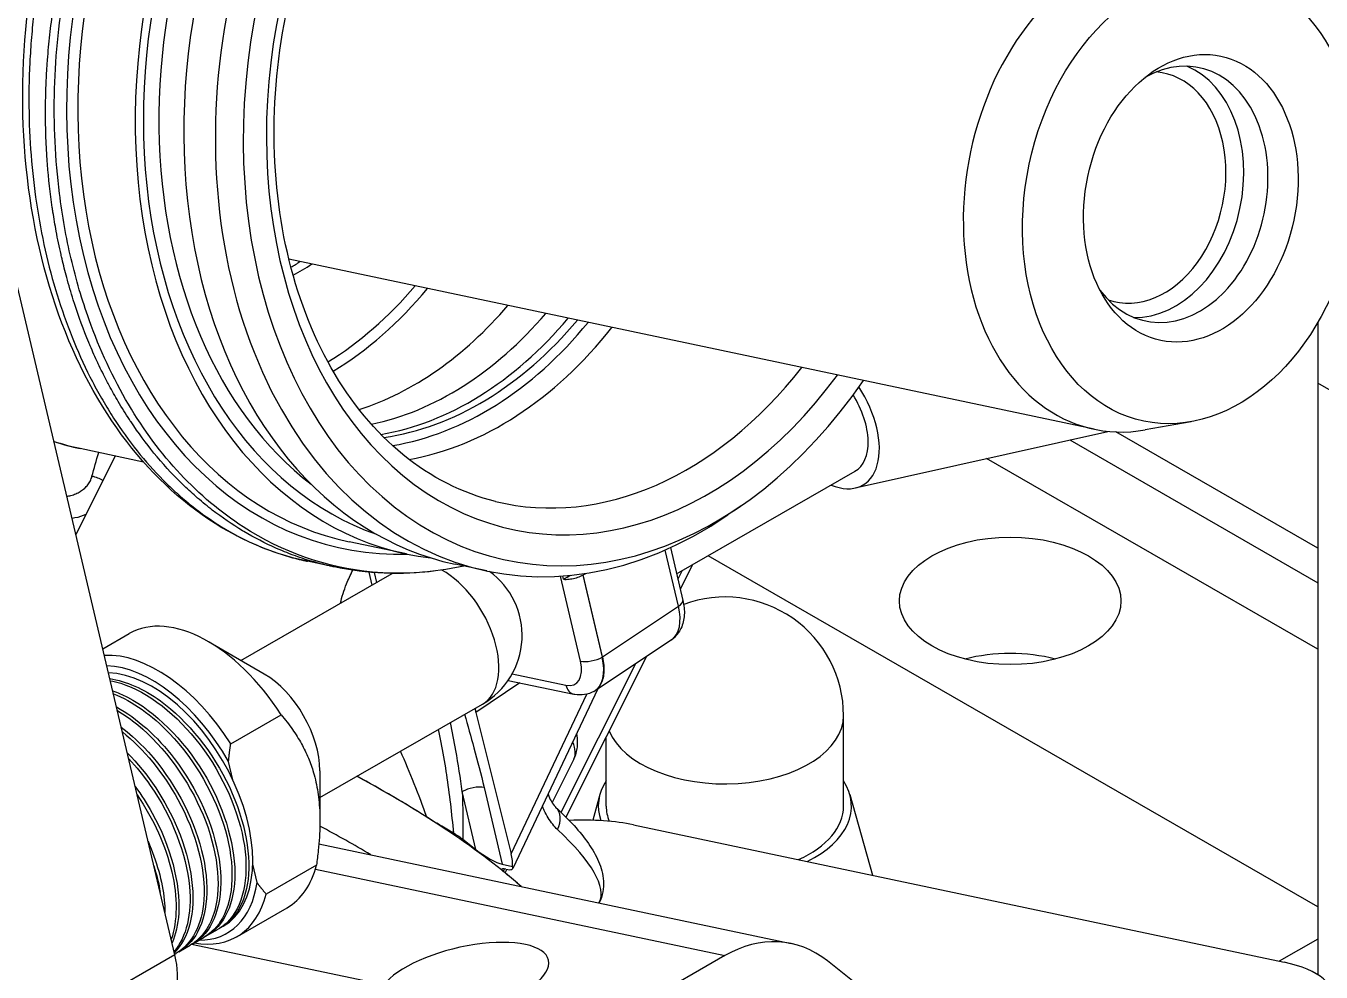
# Model space of a CAD drawing. Header units: millimetres. Extents: x 0 to 7722, y 0 to 5460.
# Drawn here: x 4788.4 to 4870.3, y 3508.6 to 3568.4 of the extents above; entities that cross this region are included whole.
import ezdxf

# ---------------------------------------------------------------- set-up
doc = ezdxf.new("R2010")
doc.units = ezdxf.units.MM
doc.header["$LTSCALE"] = 5
doc.layers.get('0').update_dxf_attribs({"linetype": 'CONTINUOUS'})

# ---------------------------------------------------------------- blocks, each defined once
blk = doc.blocks.new('RWFWFWEWEFWEFWEF')
for p, q in [((287.331, -124.566), (268.407, -44.274)), ((345.423, -91.339), (294.532, -80.585)), ((359.564, -84.581), (359.564, -88.422)), ((398.455, -110.818), (359.564, -88.422)), ((359.564, -88.422), (359.564, -125.831)), ((398.455, -110.818), (359.564, -88.422)), ((330.326, -95.054), (346.285, -91.474)), ((359.564, -98.868), (346.786, -91.509)), ((351.551, -90.863), (348.658, -91.379)), ((343.885, -92.012), (359.564, -101.041)), ((283.559, -93.035), (281.069, -98)), ((285.354, -93.414), (281.334, -92.565)), ((359.564, -105.246), (338.63, -93.191)), ((285.569, -93.46), (285.569, -93.46)), ((319.039, -100.491), (330.311, -94)), ((323.107, -96.178), (322.273, -96.752)), ((301.965, -99.224), (298.333, -98.457)), ((319.147, -102.531), (318.309, -98.975)), ((318.646, -98.824), (319.434, -102.166)), ((297.368, -100.042), (295.7, -99.689)), ((359.564, -121.534), (321.031, -99.344)), ((291.504, -105.962), (301.07, -100.453)), ((299.575, -100.375), (299.77, -101.202)), ((299.918, -100.403), (300.066, -101.031)), ((307.032, -100.295), (305.032, -99.873)), ((312.964, -106.004), (311.697, -100.627)), ((311.888, -100.825), (311.839, -100.617)), ((313.111, -100.559), (314.333, -105.746)), ((314.346, -105.738), (313.123, -100.552)), ((319.12, -100.836), (319.396, -100.285)), ((320.036, -99.917), (319.266, -101.453)), ((314.346, -105.738), (319.147, -102.531)), ((282.771, -105.221), (284.433, -104.264)), ((292.973, -106.814), (289.451, -104.77)), ((318.703, -104.653), (313.885, -107.872)), ((311.739, -115.557), (316.452, -106.157)), ((317.136, -105.7), (312.043, -115.858)), ((314.333, -105.746), (314.346, -105.739)), ((314.346, -105.739), (314.346, -105.738)), ((314.374, -105.938), (314.374, -105.938)), ((308.389, -107.217), (312.541, -108.094)), ((308.644, -106.805), (312.041, -107.523)), ((314.369, -107.102), (314.369, -107.102)), ((309.119, -107.371), (306.351, -109.244)), ((314.06, -107.754), (308.682, -119.116)), ((313.82, -107.911), (313.806, -107.919)), ((314.102, -107.667), (314.101, -107.667)), ((296.495, -114.627), (306.768, -108.711)), ((308.581, -118.175), (313.353, -108.093)), ((290.854, -111.221), (294.036, -109.389)), ((306.351, -109.244), (308.581, -118.175)), ((329.587, -115.167), (329.587, -109.444)), ((314.587, -115.167), (314.587, -110.783)), ((290.991, -113.508), (290.718, -112.349)), ((296.495, -112.93), (296.495, -116.116)), ((312.545, -112.197), (311.166, -114.946)), ((306.352, -117.914), (305.489, -114.251)), ((306.87, -113.987), (308.015, -118.843)), ((314.188, -114.437), (313.735, -116.063)), ((329.986, -114.437), (331.408, -119.538)), ((316.302, -116.346), (357.44, -125.039)), ((296.431, -117.547), (326.279, -123.854)), ((305.528, -117.259), (306.352, -117.914)), ((292.522, -120.004), (292.249, -118.846)), ((296.276, -118.893), (293.094, -120.726)), ((296.206, -119.148), (322.085, -124.616)), ((308.015, -118.843), (308.66, -118.979)), ((308.158, -119.14), (308.082, -119.292)), ((308.206, -119.393), (308.082, -119.292)), ((308.234, -119.156), (308.132, -119.134)), ((308.206, -119.393), (308.317, -119.171)), ((291.232, -123.428), (294.414, -121.595)), ((314.149, -121.268), (314.139, -121.289)), ((290.239, -122.846), (290.379, -122.765)), ((288.471, -123.864), (289.178, -123.456)), ((289.355, -123.355), (290.062, -122.947)), ((359.564, -123.57), (357.128, -124.973)), ((287.587, -124.373), (288.295, -123.965)), ((300.516, -126.474), (288.386, -123.91)), ((287.331, -124.566), (274.603, -131.896)), ((287.321, -124.526), (287.411, -124.474)), ((322.085, -124.616), (315.35, -128.495)), ((340.909, -134.759), (328.568, -124.948))]:
    blk.add_line(p, q)
for centre, radius, start, end in [((304.273, -104.378), 5, 299.93599, 54.03442), ((322.087, -109.444), 7.5, 0, 110.32026)]:
    blk.add_arc(centre, radius, start, end)
for centre, major_axis, ratio, start_param, end_param in [((305.001, -66.904), (6.668, 31.553), 0.724502, 0, 3.141593), ((304.663, -66.832), (-6.771, -32.042), 0.724502, 2.9666, 6.458177), ((313.7, -68.742), (-6.668, -31.553), 0.724502, 2.489489, 6.935289), ((308.633, -67.671), (-6.668, -31.553), 0.724502, 3.074459, 6.350319), ((311.7, -68.319), (6.668, 31.553), 0.724502, 0, 3.141593), ((314.779, -68.97), (-6.477, -30.649), 0.724502, 2.09015, 7.334548), ((314.779, -68.97), (-6.067, -28.71), 0.724502, 2.129306, 7.295472), ((308.641, -67.673), (-6.526, -30.881), 0.724502, 4.073279, 6.190435), ((309.113, -67.773), (-6.383, -30.208), 0.724502, 4.073279, 5.951071), ((348.638, -76.125), (-3.215, -15.214), 0.724502, 2.856085, 6.568693), ((350.365, -76.49), (-1.693, -8.011), 0.724502, 5.708836, 9.999127), ((348.298, -76.053), (-1.528, -7.231), 0.724502, 6.192387, 9.515576), ((348.835, -76.167), (1.693, 8.011), 0.724502, 3.273743, 6.151035), ((290.51, -63.842), (3.964, 18.757), 0.724502, 3.722961, 3.766338), ((291.007, -63.947), (-4.005, -18.954), 0.724502, 0.552138, 0.638987), ((291.007, -63.947), (5.366, 25.394), 0.724502, 3.743338, 4.069995), ((291.344, -64.018), (-5.47, -25.883), 0.724502, 0.595268, 0.942471), ((296.908, -65.194), (-5.355, -25.34), 0.724502, 0.391858, 0.926813), ((299.301, -65.699), (-5.355, -25.34), 0.724502, 0.307249, 0.926813), ((300.448, -65.942), (-5.417, -25.634), 0.724502, 0.278619, 0.935381), ((301.044, -66.068), (-5.417, -25.634), 0.724502, 0.257573, 0.935381), ((301.251, -66.111), (-5.527, -26.154), 0.724502, 0.275092, 0.949971), ((302.106, -66.292), (-5.682, -26.888), 0.724502, 0.28519, 0.969347), ((313.789, -68.761), (-5.757, -27.243), 0.724502, 6.261166, 7.261449), ((328.314, -90.534), (2.495, -4.333), 0.578093, 5.639684, 7.954182), ((328.314, -90.534), (1.996, -3.466), 0.578093, 0, 1.631699), ((287.277, -63.158), (5.677, 29.46), 0.710766, 3.048753, 3.128884), ((282.104, -94.893), (0.966, -0.257), 0.560027, 0.960346, 1.734092), ((304.273, -104.378), (2.495, -4.333), 0.578093, 0, 2.380201), ((304.663, -66.832), (-7.702, -36.445), 0.724502, 0.549599, 0.56688), ((305.203, -66.946), (-8.22, -36.334), 0.734524, 0.585888, 0.586356), ((305.203, -66.946), (7.213, 36.547), 0.714349, 3.707938, 3.714329), ((318.46, -102.396), (0.973, 0.229), 0.375373, 5.403312, 6.283185), ((289.424, -112.93), (-4.99, 8.666), 0.578093, 4.789168, 6.283185), ((317.111, -102.109), (1.555, -2.568), 0.575291, 0.025533, 1.079727), ((286.242, -114.762), (-4.99, 8.666), 0.578093, 4.789168, 5.996926), ((340.118, -109.55), (-7, 0), 0.575862, 4.291339, 5.133439), ((285.888, -114.966), (-4.741, 8.233), 0.578093, 4.697312, 5.940233), ((311.615, -105.719), (0.998, -1.733), 0.578144, 5.805029, 7.375825), ((313.672, -105.597), (0.973, 0.229), 0.375373, 3.815063, 5.368406), ((312.323, -105.312), (-1.489, 2.605), 0.573891, 3.137855, 4.236185), ((285.888, -114.966), (4.491, -7.799), 0.578093, 0, 2.806195), ((292.959, -110.894), (2.495, -4.333), 0.578093, 0.787332, 2.354261), ((312.748, -107.116), (-0.207, -0.978), 0.724502, 5.288293, 6.283185), ((312.323, -105.312), (-1.489, 2.605), 0.573891, 3.137361, 3.137855), ((312.323, -105.312), (-1.489, 2.605), 0.573891, 3.13735, 3.137361), ((308.363, -109.622), (-1.5, 2.604), 0.577088, 1.015427, 1.111874), ((322.087, -109.444), (-7.5, 0), 0.575862, 0.22479, 3.141593), ((299.583, -105.697), (12.962, -6.499), 0.23465, 0, 0.27694), ((291.872, -121.076), (7.757, -24.471), 0.484553, 1.630507, 1.806956), ((294.31, -116.213), (-17.878, 8.965), 0.23465, 4.310089, 4.575526), ((294.31, -116.213), (-17.878, 8.965), 0.23465, 3.855066, 4.575526), ((322.087, -115.167), (-8, 0), 0.575862, 5.927764, 6.483806), ((322.087, -115.167), (8, 0), 0.575862, 5.420252, 6.638607), ((306.163, -114.394), (0.973, 0.229), 0.375373, 0.67347, 2.244266), ((310.37, -116.326), (1.021, 1.099), 0.757011, 5.079713, 6.283185), ((322.087, -115.167), (-7.5, 0), 0.575862, 0, 0.223245), ((322.087, -115.167), (7.5, 0), 0.575862, 5.382444, 6.283185), ((307.817, -121.232), (11.68, 2.753), 0.375373, 0.67347, 1.094682), ((292.567, -119.689), (-17.878, 8.965), 0.23465, 4.421796, 4.609772), ((296.271, -112.303), (17.878, -8.965), 0.23465, 0, 0.67812), ((307.026, -118.057), (-1.187, 0.764), 0.195175, 1.096964, 2.66776), ((307.569, -117.961), (0.734, -1.678), 0.486555, 0.72571, 1.236084), ((289.424, -112.93), (4.99, -8.666), 0.578093, 0, 0.537953), ((308.43, -119.371), (-0.447, 0.224), 0.23465, 5.553391, 7.08928), ((294.31, -116.213), (-17.878, 8.965), 0.23465, 3.855066, 3.947688), ((307.34, -118.445), (-1.341, 0.672), 0.234664, 2.411499, 3.471921), ((285.888, -114.966), (4.741, -8.233), 0.578093, 5.957302, 6.912995), ((286.242, -114.762), (4.99, -8.666), 0.578093, 5.832158, 6.821139), ((305.588, -126.154), (5.353, 1.262), 0.375373, 4.913997, 8.999313), ((324.211, -133.638), (2.068, 9.784), 0.724502, 5.93581, 6.859089), ((283.959, -123.854), (2.495, -4.333), 0.578093, 0, 1.092764), ((348.954, -129.925), (11.68, 2.753), 0.375373, 5.385859, 6.956655)]:
    blk.add_ellipse(centre, major_axis=major_axis, ratio=ratio, start_param=start_param, end_param=end_param)
for centre, major_axis, ratio in [((351.533, -76.737), (2.977, 14.089), 0.724502), ((351.533, -76.737), (1.9, 8.989), 0.724502), ((340.118, -102.192), (-7, 0), 0.575862)]:
    blk.add_ellipse(centre, major_axis=major_axis, ratio=ratio)
for points, knots in [([(295.7, -99.689), (293.204, -99.162), (290.791, -98.054), (286.525, -94.884), (284.615, -92.796), (281.428, -87.843), (280.131, -84.897), (278.329, -78.526), (277.814, -75.015), (277.633, -67.904), (277.965, -64.215), (279.422, -57.125), (280.564, -53.637), (283.51, -47.283), (285.351, -44.34), (289.074, -39.876), (290.897, -38.15), (292.815, -36.756)], [0.000201, 0.000201, 0.000201, 0.000201, 1.055113, 1.055113, 2.100546, 2.100546, 3.174797, 3.174797, 4.261733, 4.261733, 5.348588, 5.348588, 6.434291, 6.434291, 7.521484, 7.521484, 8.384331, 8.384331, 8.384331, 8.384331]), ([(293.273, -36.685), (292.571, -37.195), (291.883, -37.749), (291.21, -38.345), (290.537, -38.941), (289.882, -39.577), (289.251, -40.246), (287.987, -41.585), (286.807, -43.064), (285.712, -44.684), (285.439, -45.089), (285.17, -45.503), (284.907, -45.926), (284.644, -46.349), (284.386, -46.781), (284.137, -47.219), (283.637, -48.093), (283.168, -48.989), (282.727, -49.908), (281.846, -51.744), (281.08, -53.667), (280.432, -55.679), (280.27, -56.182), (280.115, -56.691), (279.969, -57.203), (279.823, -57.714), (279.686, -58.226), (279.558, -58.74), (279.3, -59.769), (279.077, -60.803), (278.888, -61.844), (278.698, -62.884), (278.542, -63.931), (278.421, -64.983), (278.36, -65.509), (278.307, -66.037), (278.264, -66.566), (278.22, -67.096), (278.185, -67.628), (278.159, -68.159), (278.054, -70.282), (278.092, -72.362), (278.268, -74.401), (278.356, -75.421), (278.479, -76.43), (278.637, -77.428), (278.795, -78.427), (278.989, -79.418), (279.216, -80.379), (279.669, -82.302), (280.251, -84.12), (280.958, -85.835), (281.312, -86.693), (281.698, -87.525), (282.117, -88.331), (282.326, -88.733), (282.543, -89.128), (282.766, -89.512), (282.989, -89.896), (283.219, -90.271), (283.454, -90.636), (284.397, -92.095), (285.441, -93.402), (286.585, -94.555), (286.872, -94.844), (287.164, -95.122), (287.463, -95.391), (287.762, -95.66), (288.068, -95.919), (288.377, -96.166), (288.995, -96.659), (289.629, -97.105), (290.279, -97.505), (291.579, -98.304), (292.941, -98.921), (294.367, -99.349), (294.723, -99.456), (295.084, -99.551), (295.447, -99.634), (295.53, -99.653), (295.614, -99.671), (295.698, -99.689)], [0, 0, 0, 0, 0.03125, 0.03125, 0.03125, 0.0625, 0.0625, 0.0625, 0.125, 0.125, 0.125, 0.140625, 0.140625, 0.140625, 0.15625, 0.15625, 0.15625, 0.1875, 0.1875, 0.1875, 0.25, 0.25, 0.25, 0.265625, 0.265625, 0.265625, 0.28125, 0.28125, 0.28125, 0.3125, 0.3125, 0.3125, 0.34375, 0.34375, 0.34375, 0.359375, 0.359375, 0.359375, 0.375, 0.375, 0.375, 0.4375, 0.4375, 0.4375, 0.46875, 0.46875, 0.46875, 0.5, 0.5, 0.5, 0.5625, 0.5625, 0.5625, 0.59375, 0.59375, 0.59375, 0.609375, 0.609375, 0.609375, 0.625, 0.625, 0.625, 0.6875, 0.6875, 0.6875, 0.703125, 0.703125, 0.703125, 0.71875, 0.71875, 0.71875, 0.75, 0.75, 0.75, 0.8125, 0.8125, 0.8125, 0.828125, 0.828125, 0.828125, 0.8317222, 0.8317222, 0.8317222, 0.8317222]), ([(297.393, -100.047), (297.307, -100.029), (297.22, -100.01), (297.134, -99.99), (297.117, -99.986), (297.1, -99.983), (297.084, -99.979), (296.719, -99.895), (296.355, -99.8), (295.994, -99.693), (295.975, -99.688), (295.956, -99.682), (295.937, -99.676), (295.558, -99.563), (295.183, -99.438), (294.813, -99.301), (294.443, -99.164), (294.077, -99.016), (293.716, -98.855), (293.022, -98.548), (292.345, -98.197), (291.685, -97.804), (291.658, -97.788), (291.632, -97.772), (291.606, -97.756), (290.951, -97.363), (290.313, -96.927), (289.692, -96.449), (289.663, -96.426), (289.633, -96.404), (289.604, -96.381), (289.28, -96.128), (288.959, -95.863), (288.645, -95.587), (288.363, -95.34), (288.087, -95.085), (287.817, -94.822), (287.785, -94.792), (287.754, -94.761), (287.723, -94.73), (287.122, -94.139), (286.55, -93.511), (286.006, -92.844), (285.497, -92.222), (285.013, -91.566), (284.554, -90.878), (284.521, -90.83), (284.489, -90.782), (284.457, -90.733), (284.213, -90.363), (283.976, -89.983), (283.746, -89.593), (283.55, -89.26), (283.358, -88.919), (283.172, -88.572), (283.141, -88.513), (283.109, -88.454), (283.078, -88.395), (282.896, -88.048), (282.718, -87.695), (282.548, -87.338), (282.518, -87.274), (282.487, -87.211), (282.457, -87.147), (282.29, -86.79), (282.13, -86.429), (281.975, -86.063), (281.946, -85.995), (281.917, -85.926), (281.888, -85.857), (281.558, -85.058), (281.255, -84.237), (280.982, -83.394), (280.956, -83.315), (280.931, -83.235), (280.906, -83.156), (280.759, -82.692), (280.621, -82.222), (280.492, -81.744), (280.387, -81.355), (280.287, -80.962), (280.194, -80.565), (280.173, -80.475), (280.152, -80.385), (280.131, -80.295), (280.021, -79.806), (279.919, -79.312), (279.827, -78.815), (279.753, -78.417), (279.685, -78.017), (279.624, -77.615), (279.608, -77.516), (279.594, -77.417), (279.579, -77.317), (279.449, -76.419), (279.348, -75.513), (279.278, -74.598), (279.269, -74.489), (279.261, -74.381), (279.254, -74.272), (279.218, -73.759), (279.192, -73.244), (279.175, -72.726), (279.162, -72.324), (279.155, -71.921), (279.153, -71.516), (279.152, -71.399), (279.152, -71.281), (279.153, -71.163), (279.155, -70.64), (279.166, -70.114), (279.187, -69.585), (279.203, -69.182), (279.224, -68.777), (279.251, -68.372), (279.26, -68.245), (279.269, -68.118), (279.279, -67.991), (279.319, -67.459), (279.368, -66.929), (279.427, -66.4), (279.485, -65.871), (279.553, -65.344), (279.63, -64.818), (279.764, -63.906), (279.924, -62.998), (280.112, -62.095), (280.141, -61.957), (280.171, -61.819), (280.201, -61.681), (280.396, -60.786), (280.617, -59.895), (280.866, -59.009), (280.907, -58.866), (280.948, -58.722), (280.989, -58.579), (281.139, -58.065), (281.299, -57.551), (281.467, -57.042), (281.586, -56.681), (281.709, -56.323), (281.836, -55.968), (281.888, -55.822), (281.942, -55.675), (281.995, -55.53), (282.364, -54.533), (282.764, -53.558), (283.195, -52.605), (283.557, -51.804), (283.941, -51.018), (284.347, -50.248), (284.424, -50.102), (284.502, -49.956), (284.581, -49.811), (284.827, -49.356), (285.081, -48.907), (285.344, -48.464), (285.519, -48.167), (285.698, -47.874), (285.88, -47.583), (285.971, -47.438), (286.062, -47.293), (286.155, -47.149), (286.339, -46.864), (286.525, -46.582), (286.714, -46.304), (286.811, -46.162), (286.909, -46.02), (287.008, -45.879), (287.197, -45.608), (287.389, -45.341), (287.584, -45.078), (287.687, -44.939), (287.79, -44.801), (287.895, -44.663), (288.497, -43.871), (289.123, -43.113), (289.77, -42.391), (290.297, -41.803), (290.838, -41.239), (291.395, -40.698), (291.523, -40.574), (291.651, -40.451), (291.78, -40.33), (291.995, -40.128), (292.212, -39.929), (292.432, -39.734), (292.566, -39.615), (292.701, -39.497), (292.837, -39.38), (293.056, -39.191), (293.278, -39.006), (293.501, -38.825), (293.641, -38.712), (293.782, -38.6), (293.923, -38.489), (294.509, -38.031), (295.104, -37.6), (295.709, -37.198)], [0.1683353, 0.1683353, 0.1683353, 0.1683353, 0.171875, 0.171875, 0.171875, 0.172561, 0.172561, 0.172561, 0.1875, 0.1875, 0.1875, 0.1882916, 0.1882916, 0.1882916, 0.204015, 0.204015, 0.204015, 0.2197478, 0.2197478, 0.2197478, 0.25, 0.25, 0.25, 0.2512144, 0.2512144, 0.2512144, 0.28125, 0.28125, 0.28125, 0.2826756, 0.2826756, 0.2826756, 0.2984051, 0.2984051, 0.2984051, 0.3125, 0.3125, 0.3125, 0.3141373, 0.3141373, 0.3141373, 0.3456044, 0.3456044, 0.3456044, 0.375, 0.375, 0.375, 0.3770604, 0.3770604, 0.3770604, 0.3927958, 0.3927958, 0.3927958, 0.40625, 0.40625, 0.40625, 0.4085224, 0.4085224, 0.4085224, 0.421875, 0.421875, 0.421875, 0.4242524, 0.4242524, 0.4242524, 0.4375, 0.4375, 0.4375, 0.4399833, 0.4399833, 0.4399833, 0.46875, 0.46875, 0.46875, 0.4714446, 0.4714446, 0.4714446, 0.4871719, 0.4871719, 0.4871719, 0.5, 0.5, 0.5, 0.502906, 0.502906, 0.502906, 0.5186386, 0.5186386, 0.5186386, 0.53125, 0.53125, 0.53125, 0.5343679, 0.5343679, 0.5343679, 0.5625, 0.5625, 0.5625, 0.5658295, 0.5658295, 0.5658295, 0.5815608, 0.5815608, 0.5815608, 0.59375, 0.59375, 0.59375, 0.5972917, 0.5972917, 0.5972917, 0.6130281, 0.6130281, 0.6130281, 0.625, 0.625, 0.625, 0.6287512, 0.6287512, 0.6287512, 0.6444759, 0.6444759, 0.6444759, 0.6602096, 0.6602096, 0.6602096, 0.6875, 0.6875, 0.6875, 0.6916753, 0.6916753, 0.6916753, 0.71875, 0.71875, 0.71875, 0.7231349, 0.7231349, 0.7231349, 0.7388643, 0.7388643, 0.7388643, 0.75, 0.75, 0.75, 0.7545979, 0.7545979, 0.7545979, 0.7860629, 0.7860629, 0.7860629, 0.8125, 0.8125, 0.8125, 0.817522, 0.817522, 0.817522, 0.8332573, 0.8332573, 0.8332573, 0.84375, 0.84375, 0.84375, 0.8489844, 0.8489844, 0.8489844, 0.859375, 0.859375, 0.859375, 0.8647122, 0.8647122, 0.8647122, 0.875, 0.875, 0.875, 0.8804439, 0.8804439, 0.8804439, 0.9119018, 0.9119018, 0.9119018, 0.9375, 0.9375, 0.9375, 0.9433665, 0.9433665, 0.9433665, 0.953125, 0.953125, 0.953125, 0.9590961, 0.9590961, 0.9590961, 0.96875, 0.96875, 0.96875, 0.9748137, 0.9748137, 0.9748137, 1, 1, 1, 1]), ([(305.59, -99.99), (305.436, -100.024), (305.283, -100.056), (303.338, -100.438), (301.558, -100.532), (296.914, -100.1), (294.146, -99.129), (288.792, -95.672), (286.331, -93.034), (283.421, -88.119), (282.587, -86.326), (281.461, -83.173), (281.082, -81.884), (280.456, -79.216), (280.21, -77.839), (279.764, -74.275), (279.66, -72.056), (279.853, -65.365), (280.643, -60.861), (283.298, -52.821), (285.006, -49.288), (288.362, -44.273), (289.752, -42.552), (292.674, -39.562), (294.188, -38.284), (295.774, -37.203)], [0.628078, 0.628078, 0.628078, 0.628078, 0.690249, 0.690249, 1.414773, 1.414773, 2.613329, 2.613329, 3.970183, 3.970183, 4.650984, 4.650984, 5.092557, 5.092557, 5.537972, 5.537972, 6.22186, 6.22186, 7.578754, 7.578754, 8.775327, 8.775327, 9.496493, 9.496493, 10.183389, 10.183389, 10.183389, 10.183389]), ([(307.599, -95.905), (305.505, -95.396), (303.518, -94.395), (300.002, -91.517), (298.463, -89.666), (295.994, -85.322), (295.048, -82.851), (293.827, -77.52), (293.545, -74.664), (293.674, -68.845), (294.085, -65.884), (295.558, -60.157), (296.62, -57.394), (299.282, -52.348), (300.881, -50.067), (304.442, -46.211), (306.405, -44.638), (310.501, -42.328), (312.634, -41.604), (316.218, -41.143), (317.686, -41.177), (319.11, -41.433)], [3.739516, 3.739516, 3.739516, 3.739516, 4.076305, 4.076305, 4.402743, 4.402743, 4.71976, 4.71976, 5.034142, 5.034142, 5.348294, 5.348294, 5.662492, 5.662492, 5.976635, 5.976635, 6.291531, 6.291531, 6.610992, 6.610992, 6.83707, 6.83707, 6.83707, 6.83707]), ([(280.498, -95.577), (280.582, -95.565), (280.664, -95.549), (280.745, -95.529), (280.749, -95.528), (280.753, -95.527), (280.757, -95.526), (280.862, -95.499), (280.964, -95.464), (281.061, -95.423), (281.162, -95.381), (281.258, -95.331), (281.35, -95.274), (281.354, -95.271), (281.359, -95.267), (281.364, -95.264), (281.451, -95.209), (281.532, -95.148), (281.607, -95.082), (281.61, -95.079), (281.614, -95.075), (281.618, -95.072), (281.692, -95.005), (281.76, -94.932), (281.82, -94.856), (281.823, -94.852), (281.825, -94.849), (281.828, -94.845), (281.888, -94.767), (281.941, -94.683), (281.984, -94.597), (282.03, -94.507), (282.065, -94.413), (282.089, -94.317)], [0.1535115, 0.1535115, 0.1535115, 0.1535115, 0.245557, 0.245557, 0.245557, 0.25, 0.25, 0.25, 0.3689318, 0.3689318, 0.3689318, 0.4933236, 0.4933236, 0.4933236, 0.5, 0.5, 0.5, 0.6188073, 0.6188073, 0.6188073, 0.625, 0.625, 0.625, 0.7447551, 0.7447551, 0.7447551, 0.75, 0.75, 0.75, 0.8719839, 0.8719839, 0.8719839, 1, 1, 1, 1]), ([(281.706, -96.731), (281.488, -96.83), (281.254, -96.904), (281.006, -96.95), (280.947, -96.962), (280.888, -96.971), (280.829, -96.979)], [0.5616616, 0.5616616, 0.5616616, 0.5616616, 0.75, 0.75, 0.75, 0.79471, 0.79471, 0.79471, 0.79471]), ([(297.794, -102.34), (297.879, -101.935), (298.009, -101.528), (298.176, -101.115), (298.291, -100.832), (298.425, -100.546), (298.568, -100.256)], [-0.4447598, -0.4447598, -0.4447598, -0.4447598, -0.25, -0.25, -0.25, -0.1163638, -0.1163638, -0.1163638, -0.1163638]), ([(311.888, -100.825), (311.939, -100.829), (311.994, -100.831), (312.171, -100.827), (312.301, -100.814), (312.547, -100.77), (312.679, -100.737), (312.917, -100.655), (313.024, -100.607), (313.111, -100.559)], [0.3209645, 0.3209645, 0.3209645, 0.3209645, 0.3390355, 0.3390355, 0.3767061, 0.3767061, 0.4143767, 0.4143767, 0.4503073, 0.4503073, 0.4503073, 0.4503073]), ([(319.434, -102.166), (319.506, -102.474), (319.538, -102.783), (319.505, -103.38), (319.438, -103.674), (319.199, -104.177), (319.031, -104.398), (318.792, -104.59), (318.76, -104.614), (318.726, -104.637)], [0, 0, 0, 0, 0.098747, 0.098747, 0.1992114, 0.1992114, 0.2909579, 0.2909579, 0.3049843, 0.3049843, 0.3049843, 0.3049843]), ([(314.346, -105.739), (314.386, -105.919), (314.414, -106.092), (314.43, -106.259), (314.445, -106.426), (314.447, -106.589), (314.436, -106.742), (314.425, -106.894), (314.401, -107.036), (314.363, -107.167), (314.326, -107.298), (314.274, -107.418), (314.211, -107.523), (314.148, -107.628), (314.074, -107.718), (313.987, -107.793), (313.935, -107.839), (313.879, -107.878), (313.82, -107.911)], [0, 0, 0, 0, 0.125, 0.125, 0.125, 0.25, 0.25, 0.25, 0.375, 0.375, 0.375, 0.5, 0.5, 0.5, 0.625, 0.625, 0.625, 0.7, 0.7, 0.7, 0.7]), ([(283.216, -107.109), (284.236, -107.259), (285.342, -107.739), (286.411, -108.514), (288.144, -109.772), (289.753, -111.788), (290.772, -113.958), (291.791, -116.127), (292.205, -118.419), (291.903, -120.145), (291.675, -121.443), (291.046, -122.407), (290.147, -122.89)], [60.480763, 60.480763, 60.480763, 60.480763, 60.979453, 60.979453, 60.979453, 61.787879, 61.787879, 61.787879, 62.596305, 62.596305, 62.596305, 63.204236, 63.204236, 63.204236, 63.204236]), ([(283.247, -107.239), (283.463, -107.279), (283.683, -107.333), (283.905, -107.403), (285.621, -107.94), (287.475, -109.385), (288.927, -111.3), (290.378, -113.214), (291.408, -115.573), (291.72, -117.666), (292.032, -119.759), (291.623, -121.559), (290.626, -122.522), (290.454, -122.688), (290.265, -122.829), (290.061, -122.944)], [54.231462, 54.231462, 54.231462, 54.231462, 54.336052, 54.336052, 54.336052, 55.144478, 55.144478, 55.144478, 55.952904, 55.952904, 55.952904, 56.761331, 56.761331, 56.761331, 56.900814, 56.900814, 56.900814, 56.900814]), ([(283.398, -107.879), (283.707, -107.986), (284.019, -108.12), (284.333, -108.282), (286.085, -109.187), (287.847, -110.939), (289.107, -113.013), (290.367, -115.086), (291.107, -117.45), (291.119, -119.396), (291.13, -121.302), (290.442, -122.78), (289.266, -123.404)], [54.367317, 54.367317, 54.367317, 54.367317, 54.512042, 54.512042, 54.512042, 55.320468, 55.320468, 55.320468, 56.128894, 56.128894, 56.128894, 56.92105, 56.92105, 56.92105, 56.92105]), ([(313.805, -107.92), (313.625, -108.021), (313.422, -108.089), (313.016, -108.149), (312.807, -108.143), (312.583, -108.103), (312.562, -108.099), (312.541, -108.094)], [0, 0, 0, 0, 0.0713002, 0.0713002, 0.1420604, 0.1420604, 0.1494429, 0.1494429, 0.1494429, 0.1494429]), ([(283.44, -108.065), (284.64, -108.538), (285.885, -109.41), (286.995, -110.575), (288.6, -112.26), (289.9, -114.533), (290.517, -116.711), (291.135, -118.889), (291.063, -120.942), (290.334, -122.252), (290.042, -122.776), (289.646, -123.179), (289.174, -123.448)], [48.118368, 48.118368, 48.118368, 48.118368, 48.677067, 48.677067, 48.677067, 49.485493, 49.485493, 49.485493, 50.29392, 50.29392, 50.29392, 50.617628, 50.617628, 50.617628, 50.617628]), ([(283.636, -108.895), (284.926, -109.609), (286.216, -110.754), (287.291, -112.158), (288.751, -114.063), (289.793, -116.419), (290.119, -118.518), (290.445, -120.617), (290.051, -122.429), (289.065, -123.408), (288.86, -123.612), (288.631, -123.779), (288.38, -123.909)], [48.257664, 48.257664, 48.257664, 48.257664, 48.853057, 48.853057, 48.853057, 49.661483, 49.661483, 49.661483, 50.46991, 50.46991, 50.46991, 50.637865, 50.637865, 50.637865, 50.637865]), ([(283.692, -109.129), (284.124, -109.382), (284.555, -109.682), (284.976, -110.027), (286.682, -111.425), (288.209, -113.535), (289.112, -115.723), (290.016, -117.911), (290.284, -120.147), (289.849, -121.759), (289.576, -122.772), (289.027, -123.529), (288.29, -123.958)], [42.010132, 42.010132, 42.010132, 42.010132, 42.209656, 42.209656, 42.209656, 43.018082, 43.018082, 43.018082, 43.826509, 43.826509, 43.826509, 44.334443, 44.334443, 44.334443, 44.334443]), ([(305.639, -109.362), (305.828, -110.066), (306.028, -110.772), (306.221, -111.477), (306.452, -112.316), (306.674, -113.153), (306.87, -113.987)], [0.0797046, 0.0797046, 0.0797046, 0.0797046, 0.5, 0.5, 0.5, 1, 1, 1, 1]), ([(283.939, -110.179), (284.425, -110.546), (284.901, -110.968), (285.355, -111.44), (286.966, -113.113), (288.276, -115.38), (288.907, -117.56), (289.538, -119.74), (289.481, -121.803), (288.765, -123.128), (288.453, -123.705), (288.018, -124.138), (287.494, -124.413)], [42.157839, 42.157839, 42.157839, 42.157839, 42.385646, 42.385646, 42.385646, 43.194072, 43.194072, 43.194072, 44.002499, 44.002499, 44.002499, 44.35468, 44.35468, 44.35468, 44.35468]), ([(284.007, -110.471), (285.354, -111.559), (286.606, -113.079), (287.521, -114.754), (288.681, -116.878), (289.282, -119.22), (289.157, -121.079), (289.05, -122.669), (288.412, -123.886), (287.409, -124.472)], [35.91324, 35.91324, 35.91324, 35.91324, 36.550671, 36.550671, 36.550671, 37.359098, 37.359098, 37.359098, 38.051258, 38.051258, 38.051258, 38.051258]), ([(304.953, -116.88), (304.837, -115.638), (304.694, -114.401), (304.509, -113.175), (304.499, -113.109), (304.489, -113.044), (304.478, -112.978), (304.383, -112.362), (304.277, -111.748), (304.157, -111.138), (304.102, -110.863), (304.045, -110.588), (303.985, -110.314)], [0.0000002, 0.0000002, 0.0000002, 0.0000002, 0.4746397, 0.4746397, 0.4746397, 0.5, 0.5, 0.5, 0.7387158, 0.7387158, 0.7387158, 0.8465865, 0.8465865, 0.8465865, 0.8465865]), ([(305.489, -114.251), (305.374, -113.381), (305.236, -112.513), (304.976, -111.056), (304.862, -110.465), (304.742, -109.878)], [0, 0, 0, 0, 0.5, 0.5, 0.843641, 0.843641, 0.843641, 0.843641]), ([(312.545, -112.197), (312.667, -111.954), (312.741, -111.69), (312.798, -111.18), (312.783, -110.936), (312.736, -110.668), (312.728, -110.627), (312.719, -110.587)], [2.3005911, 2.3005911, 2.3005911, 2.3005911, 2.3868613, 2.3868613, 2.4731315, 2.4731315, 2.4889735, 2.4889735, 2.4889735, 2.4889735]), ([(284.319, -111.797), (285.623, -113.115), (286.758, -114.816), (287.493, -116.572), (288.409, -118.759), (288.693, -121.002), (288.271, -122.626), (288.079, -123.366), (287.742, -123.972), (287.293, -124.418)], [36.077498, 36.077498, 36.077498, 36.077498, 36.726661, 36.726661, 36.726661, 37.535088, 37.535088, 37.535088, 37.903423, 37.903423, 37.903423, 37.903423]), ([(284.408, -112.177), (284.892, -112.689), (285.35, -113.253), (285.767, -113.854), (287.146, -115.84), (288.061, -118.21), (288.251, -120.251), (288.412, -121.976), (288.054, -123.446), (287.28, -124.354)], [29.838676, 29.838676, 29.838676, 29.838676, 30.08326, 30.08326, 30.08326, 30.891687, 30.891687, 30.891687, 31.574981, 31.574981, 31.574981, 31.574981]), ([(284.822, -113.934), (285.213, -114.464), (285.574, -115.025), (285.894, -115.605), (287.065, -117.724), (287.681, -120.07), (287.57, -121.938), (287.528, -122.642), (287.383, -123.274), (287.149, -123.813)], [30.037994, 30.037994, 30.037994, 30.037994, 30.25925, 30.25925, 30.25925, 31.067677, 31.067677, 31.067677, 31.372372, 31.372372, 31.372372, 31.372372]), ([(284.946, -114.459), (285.974, -115.972), (286.752, -117.693), (287.13, -119.322), (287.506, -120.937), (287.485, -122.444), (287.099, -123.594)], [23.812921, 23.812921, 23.812921, 23.812921, 24.424276, 24.424276, 24.424276, 25.030314, 25.030314, 25.030314, 25.030314]), ([(310.909, -114.41), (310.969, -114.574), (311.036, -114.719), (311.194, -115.002), (311.285, -115.121), (311.369, -115.206), (311.38, -115.217), (311.391, -115.227)], [0.0238944, 0.0238944, 0.0238944, 0.0238944, 0.0910295, 0.0910295, 0.1802171, 0.1802171, 0.1946133, 0.1946133, 0.1946133, 0.1946133]), ([(311.513, -116.653), (311.299, -116.453), (311.101, -116.207), (310.921, -115.913), (310.831, -115.766), (310.746, -115.607), (310.668, -115.438), (310.628, -115.35), (310.589, -115.259), (310.552, -115.166)], [0, 0, 0, 0, 0.5, 0.5, 0.5, 0.75, 0.75, 0.75, 0.8810552, 0.8810552, 0.8810552, 0.8810552]), ([(311.391, -115.227), (311.818, -115.624), (312.206, -116.014), (312.897, -116.778), (313.2, -117.153), (313.72, -117.901), (313.937, -118.273), (314.27, -119.05), (314.389, -119.458), (314.444, -120.346), (314.367, -120.834), (314.149, -121.268)], [3.3044741, 3.3044741, 3.3044741, 3.3044741, 3.4400981, 3.4400981, 3.5757221, 3.5757221, 3.7113462, 3.7113462, 3.8469702, 3.8469702, 3.9825942, 3.9825942, 3.9825942, 3.9825942]), ([(304.953, -116.88), (304.657, -116.715), (304.365, -116.546), (303.809, -116.214), (303.54, -116.049), (303.28, -115.885)], [0.0000015, 0.0000015, 0.0000015, 0.0000015, 0.1032243, 0.1032243, 0.2028264, 0.2028264, 0.2028264, 0.2028264]), ([(304.953, -116.88), (305.063, -116.942), (305.168, -117.006), (305.362, -117.134), (305.45, -117.198), (305.528, -117.259)], [0, 0, 0, 0, 0.03858617, 0.03858617, 0.07739448, 0.07739448, 0.07739448, 0.07739448]), ([(285.633, -117.389), (286.179, -118.643), (286.536, -119.927), (286.654, -121.105), (286.68, -121.37), (286.695, -121.63), (286.697, -121.882)], [24.1353651, 24.1353651, 24.1353651, 24.1353651, 24.6002655, 24.6002655, 24.6002655, 24.7050501, 24.7050501, 24.7050501, 24.7050501])]:
    blk.add_open_spline(points, degree=3, knots=knots)
for points in [[(281.336, -92.566), (280.781, -92.448), (280.229, -92.301), (279.685, -92.125)], [(282.089, -94.317), (282.217, -93.813), (282.361, -93.313), (282.521, -92.816)], [(295.698, -99.689), (295.698, -99.689), (295.699, -99.689), (295.7, -99.689)], [(303.792, -100.302), (301.637, -100.571), (299.468, -100.486), (297.393, -100.047)], [(305.489, -114.251), (305.522, -115.248), (305.532, -116.252), (305.528, -117.259)], [(286.007, -118.952), (286.181, -119.517), (286.311, -120.077), (286.396, -120.62)]]:
    blk.add_open_spline(points, degree=3)
for points, weights in [([(294.036, -109.389), (297.118, -113.011), (296.276, -118.893)], [1, 1.17647058824, 1]), ([(290.718, -112.349), (290.77, -111.808), (290.854, -111.221)], [1, 1.00138486585, 1]), ([(293.094, -120.726), (292.786, -120.364), (292.522, -120.004)], [1, 1.00138486585, 1])]:
    blk.add_rational_spline(points, weights, degree=2)

msp = doc.modelspace()

# ---------------------------------------------------------------- block references
msp.add_blockref('RWFWFWEWEFWEFWEF', (4510.5, 3634.26))

doc.saveas('drawing.dxf')
